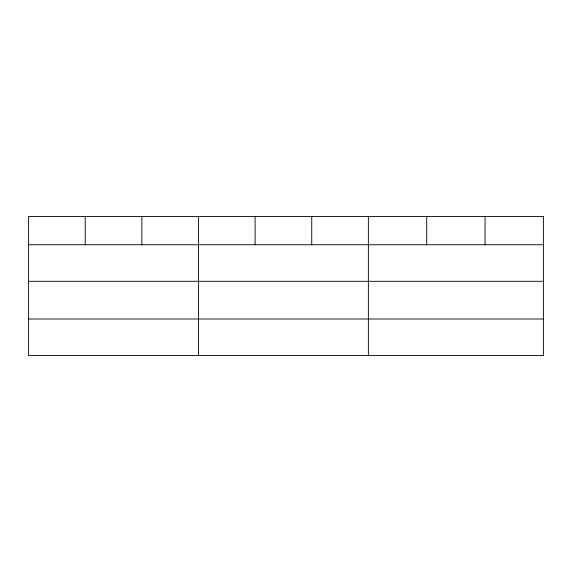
<?xml version="1.0" encoding="UTF-8"?>
<svg xmlns="http://www.w3.org/2000/svg" width="572" height="572" viewBox="0 0 572 572"><rect width="100%" height="100%" fill="white"/><g stroke="black" fill="none" stroke-linecap="round" stroke-linejoin="round"><path stroke-width="0.86" d="M28.6 244.737L543.4 244.737M28.6 281.31L543.4 281.31M28.6 318.99L543.4 318.99M485.056 216.43L485.056 244.737M426.712 216.43L426.712 244.737M368.368 216.43L368.368 355.57M311.74 216.43L311.74 244.737M255.112 216.43L255.112 244.737M198.484 216.43L198.484 355.57M141.856 216.43L141.856 244.737M85.228 216.43L85.228 244.737M543.4 216.43L28.6 216.43L28.6 355.57L543.4 355.57L543.4 216.43"/></g></svg>
